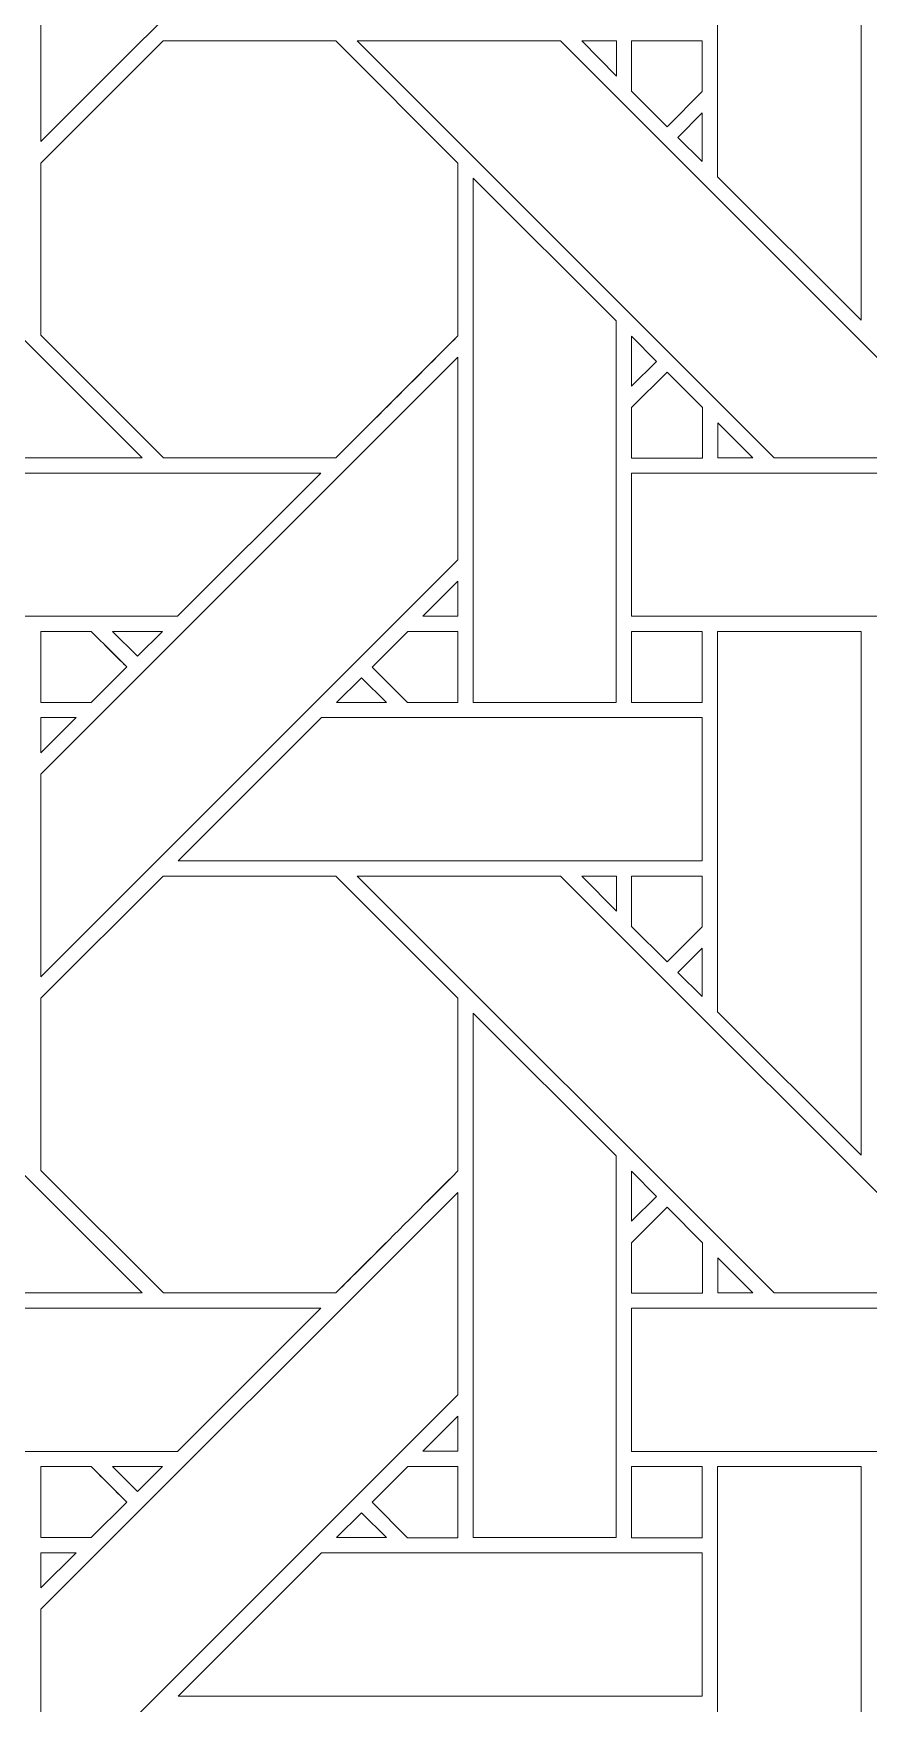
# Model space of a CAD drawing. Header units: inches. Extents: x 4.4 to 20.4, y 1.1 to 17.1.
# Drawn here: x 8.817 to 9.766, y 6.968 to 8.866 of the extents above; entities that cross this region are included whole.
import ezdxf

# ---------------------------------------------------------------- set-up
doc = ezdxf.new("R2010")
doc.units = ezdxf.units.IN
doc.header["$MEASUREMENT"] = 0
doc.layers.add('Design', color=7, linetype='Continuous', lineweight=0)

msp = doc.modelspace()

# ---------------------------------------------------------------- linework, layer by layer
at = {"layer": 'Design'}
for points, knots in [([(4.382854037814669, 17.09476386176223), (4.382854037814669, 17.09476386176223), (4.382854037814669, 1.094763861762152), (4.382854037814669, 1.094763861762152), (4.382854037814669, 1.094763861762152), (20.38285319010416, 1.094763861762152), (20.38285319010416, 1.094763861762152), (20.38285319010416, 1.094763861762152), (20.38285319010416, 17.09476386176223), (20.38285319010416, 17.09476386176223), (20.38285319010416, 17.09476386176223), (4.382854037814669, 17.09476386176223), (4.382854037814669, 17.09476386176223)], [0, 0, 0, 0, 1, 1, 1, 2, 2, 2, 3, 3, 3, 4, 4, 4, 4]), ([(19.37280883825166, 16.23880890138889), (19.37280883825166, 16.23880890138889), (5.23880895283777, 16.23880890138889), (5.23880895283777, 16.23880890138889), (5.23880895283777, 16.23880890138889), (5.23880895283777, 1.950718822135361), (5.23880895283777, 1.950718822135361), (5.23880895283777, 1.950718822135361), (19.52689827508111, 1.950718822135361), (19.52689827508111, 1.950718822135361), (19.52689827508111, 1.950718822135361), (19.52689827508111, 16.23880890138889), (19.52689827508111, 16.23880890138889), (19.52689827508111, 16.23880890138889), (19.37280883825166, 16.23880890138889), (19.37280883825166, 16.23880890138889)], [0, 0, 0, 0, 1, 1, 1, 2, 2, 2, 3, 3, 3, 4, 4, 4, 5, 5, 5, 5]), ([(8.825487772623697, 8.973080952962238), (8.825487772623697, 8.973080952962238), (9.299151102701822, 9.446676466200087), (9.299151102701822, 9.446676466200087), (9.299151102701822, 9.446676466200087), (9.299151102701822, 9.21664089626736), (9.299151102701822, 9.21664089626736), (9.299151102701822, 9.21664089626736), (8.825487772623697, 8.742984347873264), (8.825487772623697, 8.742984347873264), (8.825487772623697, 8.742984347873264), (8.825487772623697, 8.973080952962238), (8.825487772623697, 8.973080952962238)], [0, 0, 0, 0, 1, 1, 1, 2, 2, 2, 3, 3, 3, 4, 4, 4, 4]), ([(9.757071601019964, 9.13519541422526), (9.757071601019964, 9.13519541422526), (9.757071601019964, 8.540072123209635), (9.757071601019964, 8.540072123209635), (9.757071601019964, 8.540072123209635), (9.594153510199652, 8.7030029296875), (9.594153510199652, 8.7030029296875), (9.594153510199652, 8.7030029296875), (9.594153510199652, 9.13519541422526), (9.594153510199652, 9.13519541422526), (9.594153510199652, 9.13519541422526), (9.757071601019964, 9.13519541422526), (9.757071601019964, 9.13519541422526)], [0, 0, 0, 0, 1, 1, 1, 2, 2, 2, 3, 3, 3, 4, 4, 4, 4]), ([(8.466851976182724, 8.857331169976128), (8.466851976182724, 8.857331169976128), (8.940494961208765, 8.383688184950087), (8.940494961208765, 8.383688184950087), (8.940494961208765, 8.383688184950087), (8.709459092881945, 8.383688184950087), (8.709459092881945, 8.383688184950087), (8.709459092881945, 8.383688184950087), (8.235904269748264, 8.857331169976128), (8.235904269748264, 8.857331169976128), (8.235904269748264, 8.857331169976128), (8.466851976182724, 8.857331169976128), (8.466851976182724, 8.857331169976128)], [0, 0, 0, 0, 1, 1, 1, 2, 2, 2, 3, 3, 3, 4, 4, 4, 4]), ([(8.964154561360674, 8.857318454318577), (8.964154561360674, 8.857318454318577), (9.160365634494356, 8.857318454318577), (9.160365634494356, 8.857318454318577), (9.160365634494356, 8.857318454318577), (9.299113803439669, 8.71860165066189), (9.299113803439669, 8.71860165066189), (9.299113803439669, 8.71860165066189), (9.299113803439669, 8.522387186686197), (9.299113803439669, 8.522387186686197), (9.281315273708765, 8.504452175564236), (9.169391208224825, 8.392704433865015), (9.160406324598524, 8.383693271213108), (9.160406324598524, 8.383693271213108), (8.964692857530382, 8.383693271213108), (8.964692857530382, 8.383693271213108), (8.964692857530382, 8.383693271213108), (8.825450473361546, 8.52293480767144), (8.825450473361546, 8.52293480767144), (8.825450473361546, 8.52293480767144), (8.825450473361546, 8.71860165066189), (8.825450473361546, 8.71860165066189), (8.825450473361546, 8.71860165066189), (8.964154561360674, 8.857318454318577), (8.964154561360674, 8.857318454318577)], [0, 0, 0, 0, 1, 1, 1, 2, 2, 2, 3, 3, 3, 4, 4, 4, 5, 5, 5, 6, 6, 6, 7, 7, 7, 8, 8, 8, 8]), ([(8.825450473361546, 8.71860165066189), (8.825450473361546, 8.71860165066189), (8.964154561360674, 8.857318454318577), (8.964154561360674, 8.857318454318577), (8.964154561360674, 8.857318454318577), (9.160365634494356, 8.857318454318577), (9.160365634494356, 8.857318454318577), (9.160365634494356, 8.857318454318577), (9.299113803439669, 8.71860165066189), (9.299113803439669, 8.71860165066189), (9.299113803439669, 8.71860165066189), (9.299113803439669, 8.522387186686197), (9.299113803439669, 8.522387186686197), (9.28114488389757, 8.504269070095486), (9.169247945149738, 8.392568800184462), (9.160406324598524, 8.383693271213108), (9.160406324598524, 8.383693271213108), (8.964692857530382, 8.383693271213108), (8.964692857530382, 8.383693271213108), (8.964692857530382, 8.383693271213108), (8.825450473361546, 8.52293480767144), (8.825450473361546, 8.52293480767144), (8.825450473361546, 8.52293480767144), (8.825450473361546, 8.71860165066189), (8.825450473361546, 8.71860165066189)], [0, 0, 0, 0, 1, 1, 1, 2, 2, 2, 3, 3, 3, 4, 4, 4, 5, 5, 5, 6, 6, 6, 7, 7, 7, 8, 8, 8, 8]), ([(9.415581597222221, 8.857331169976128), (9.415581597222221, 8.857331169976128), (9.889224582248263, 8.383688184950087), (9.889224582248263, 8.383688184950087), (9.889224582248263, 8.383688184950087), (9.658181084526907, 8.383688184950087), (9.658181084526907, 8.383688184950087), (9.658181084526907, 8.383688184950087), (9.18463389078776, 8.857331169976128), (9.18463389078776, 8.857331169976128), (9.18463389078776, 8.857331169976128), (9.415581597222221, 8.857331169976128), (9.415581597222221, 8.857331169976128)], [0, 0, 0, 0, 1, 1, 1, 2, 2, 2, 3, 3, 3, 4, 4, 4, 4]), ([(9.479139539930555, 8.857331169976128), (9.479139539930555, 8.857331169976128), (9.479139539930555, 8.817500644259983), (9.479139539930555, 8.817500644259983), (9.479139539930555, 8.817500644259983), (9.439696417914496, 8.857331169976128), (9.439696417914496, 8.857331169976128), (9.439696417914496, 8.857331169976128), (9.479139539930555, 8.857331169976128), (9.479139539930555, 8.857331169976128)], [0, 0, 0, 0, 1, 1, 1, 2, 2, 2, 3, 3, 3, 3]), ([(9.496312459309895, 8.800128512912327), (9.496312459309895, 8.800128512912327), (9.496312459309895, 8.857332865397135), (9.496312459309895, 8.857332865397135), (9.496312459309895, 8.857332865397135), (9.57657284206814, 8.857332865397135), (9.57657284206814, 8.857332865397135), (9.57657284206814, 8.857332865397135), (9.57657284206814, 8.799736870659721), (9.57657284206814, 8.799736870659721), (9.57657284206814, 8.799736870659721), (9.53664313422309, 8.759786817762587), (9.53664313422309, 8.759786817762587), (9.53664313422309, 8.759786817762587), (9.496312459309895, 8.800128512912327), (9.496312459309895, 8.800128512912327)], [0, 0, 0, 0, 1, 1, 1, 2, 2, 2, 3, 3, 3, 4, 4, 4, 5, 5, 5, 5]), ([(9.53664313422309, 8.759786817762587), (9.53664313422309, 8.759786817762587), (9.496312459309895, 8.800128512912327), (9.496312459309895, 8.800128512912327), (9.496312459309895, 8.800128512912327), (9.496312459309895, 8.857332865397135), (9.496312459309895, 8.857332865397135), (9.496312459309895, 8.857332865397135), (9.57657284206814, 8.857332865397135), (9.57657284206814, 8.857332865397135), (9.57657284206814, 8.857332865397135), (9.57657284206814, 8.799736870659721), (9.57657284206814, 8.799736870659721), (9.57657284206814, 8.799736870659721), (9.53664313422309, 8.759786817762587), (9.53664313422309, 8.759786817762587)], [0, 0, 0, 0, 1, 1, 1, 2, 2, 2, 3, 3, 3, 4, 4, 4, 5, 5, 5, 5]), ([(9.576606750488281, 8.775491502549913), (9.576606750488281, 8.775491502549913), (9.576606750488281, 8.720332675509983), (9.576606750488281, 8.720332675509983), (9.576606750488281, 8.720332675509983), (9.548836602105032, 8.747721354166666), (9.548836602105032, 8.747721354166666), (9.548836602105032, 8.747721354166666), (9.576606750488281, 8.775491502549913), (9.576606750488281, 8.775491502549913)], [0, 0, 0, 0, 1, 1, 1, 2, 2, 2, 3, 3, 3, 3]), ([(9.479053921169704, 8.539364284939236), (9.479053921169704, 8.539364284939236), (9.479053921169704, 8.105688307020399), (9.479053921169704, 8.105688307020399), (9.479053921169704, 8.105688307020399), (9.31628926595052, 8.105688307020399), (9.31628926595052, 8.105688307020399), (9.31628926595052, 8.105688307020399), (9.31628926595052, 8.701519436306423), (9.31628926595052, 8.701519436306423), (9.31628926595052, 8.701519436306423), (9.479053921169704, 8.539364284939236), (9.479053921169704, 8.539364284939236)], [0, 0, 0, 0, 1, 1, 1, 2, 2, 2, 3, 3, 3, 4, 4, 4, 4]), ([(9.496365865071613, 8.465120103624132), (9.496365865071613, 8.465120103624132), (9.496365865071613, 8.52188534206814), (9.496365865071613, 8.52188534206814), (9.496365865071613, 8.52188534206814), (9.524551391601562, 8.49329884847005), (9.524551391601562, 8.49329884847005), (9.524551391601562, 8.49329884847005), (9.496365865071613, 8.465120103624132), (9.496365865071613, 8.465120103624132)], [0, 0, 0, 0, 1, 1, 1, 2, 2, 2, 3, 3, 3, 3]), ([(8.825487772623697, 8.0243657430013), (8.825487772623697, 8.0243657430013), (9.299151102701822, 8.497953626844618), (9.299151102701822, 8.497953626844618), (9.299151102701822, 8.497953626844618), (9.299151102701822, 8.267911275227863), (9.299151102701822, 8.267911275227863), (9.299151102701822, 8.267911275227863), (8.825487772623697, 7.794254726833766), (8.825487772623697, 7.794254726833766), (8.825487772623697, 7.794254726833766), (8.825487772623697, 8.0243657430013), (8.825487772623697, 8.0243657430013)], [0, 0, 0, 0, 1, 1, 1, 2, 2, 2, 3, 3, 3, 4, 4, 4, 4]), ([(9.496329413519964, 8.383448282877604), (9.496329413519964, 8.383448282877604), (9.496329413519964, 8.440740797254774), (9.496329413519964, 8.440740797254774), (9.496329413519964, 8.440740797254774), (9.536656697591145, 8.481072319878471), (9.536656697591145, 8.481072319878471), (9.536656697591145, 8.481072319878471), (9.57698482937283, 8.440744188096788), (9.57698482937283, 8.440744188096788), (9.57698482937283, 8.440744188096788), (9.57698482937283, 8.383448282877604), (9.57698482937283, 8.383448282877604), (9.57698482937283, 8.383448282877604), (9.496329413519964, 8.383448282877604), (9.496329413519964, 8.383448282877604)], [0, 0, 0, 0, 1, 1, 1, 2, 2, 2, 3, 3, 3, 4, 4, 4, 5, 5, 5, 5]), ([(9.536656697591145, 8.481072319878471), (9.536656697591145, 8.481072319878471), (9.57698482937283, 8.440744188096788), (9.57698482937283, 8.440744188096788), (9.57698482937283, 8.440744188096788), (9.57698482937283, 8.383448282877604), (9.57698482937283, 8.383448282877604), (9.57698482937283, 8.383448282877604), (9.496329413519964, 8.383448282877604), (9.496329413519964, 8.383448282877604), (9.496329413519964, 8.383448282877604), (9.496329413519964, 8.440740797254774), (9.496329413519964, 8.440740797254774), (9.496329413519964, 8.440740797254774), (9.536656697591145, 8.481072319878471), (9.536656697591145, 8.481072319878471)], [0, 0, 0, 0, 1, 1, 1, 2, 2, 2, 3, 3, 3, 4, 4, 4, 5, 5, 5, 5]), ([(9.594269646538628, 8.383674621582031), (9.594269646538628, 8.383674621582031), (9.594269646538628, 8.423465304904514), (9.594269646538628, 8.423465304904514), (9.594269646538628, 8.423465304904514), (9.6339848836263, 8.383674621582031), (9.6339848836263, 8.383674621582031), (9.6339848836263, 8.383674621582031), (9.594269646538628, 8.383674621582031), (9.594269646538628, 8.383674621582031)], [0, 0, 0, 0, 1, 1, 1, 2, 2, 2, 3, 3, 3, 3]), ([(8.54763709174262, 8.203741285536024), (8.54763709174262, 8.203741285536024), (8.54763709174262, 8.366427103678385), (8.54763709174262, 8.366427103678385), (8.54763709174262, 8.366427103678385), (9.143339369032118, 8.366427103678385), (9.143339369032118, 8.366427103678385), (9.143339369032118, 8.366427103678385), (8.980605231391058, 8.203741285536024), (8.980605231391058, 8.203741285536024), (8.980605231391058, 8.203741285536024), (8.54763709174262, 8.203741285536024), (8.54763709174262, 8.203741285536024)], [0, 0, 0, 0, 1, 1, 1, 2, 2, 2, 3, 3, 3, 4, 4, 4, 4]), ([(9.496365865071613, 8.203741285536024), (9.496365865071613, 8.203741285536024), (9.496365865071613, 8.366427103678385), (9.496365865071613, 8.366427103678385), (9.496365865071613, 8.366427103678385), (10.09206814236111, 8.366427103678385), (10.09206814236111, 8.366427103678385), (10.09206814236111, 8.366427103678385), (9.92933400472005, 8.203741285536024), (9.92933400472005, 8.203741285536024), (9.92933400472005, 8.203741285536024), (9.496365865071613, 8.203741285536024), (9.496365865071613, 8.203741285536024)], [0, 0, 0, 0, 1, 1, 1, 2, 2, 2, 3, 3, 3, 4, 4, 4, 4]), ([(9.259388393825954, 8.20375484890408), (9.259388393825954, 8.20375484890408), (9.29915788438585, 8.243531121148003), (9.29915788438585, 8.243531121148003), (9.29915788438585, 8.243531121148003), (9.29915788438585, 8.20375484890408), (9.29915788438585, 8.20375484890408), (9.29915788438585, 8.20375484890408), (9.259388393825954, 8.20375484890408), (9.259388393825954, 8.20375484890408)], [0, 0, 0, 0, 1, 1, 1, 2, 2, 2, 3, 3, 3, 3]), ([(8.882515801323782, 8.186459859212238), (8.887654622395832, 8.1813481648763), (8.91842566596137, 8.15052964952257), (8.922849867078993, 8.146105448404947), (8.922849867078993, 8.146105448404947), (8.88242679172092, 8.10568576388889), (8.88242679172092, 8.10568576388889), (8.88242679172092, 8.10568576388889), (8.825450473361546, 8.10568576388889), (8.825450473361546, 8.10568576388889), (8.825450473361546, 8.10568576388889), (8.825450473361546, 8.186459859212238), (8.825450473361546, 8.186459859212238), (8.825450473361546, 8.186459859212238), (8.882515801323782, 8.186459859212238), (8.882515801323782, 8.186459859212238)], [0, 0, 0, 0, 1, 1, 1, 2, 2, 2, 3, 3, 3, 4, 4, 4, 5, 5, 5, 5]), ([(8.90698750813802, 8.16203138563368), (8.90698750813802, 8.16203138563368), (8.922849867078993, 8.146105448404947), (8.922849867078993, 8.146105448404947), (8.922849867078993, 8.146105448404947), (8.88242679172092, 8.10568576388889), (8.88242679172092, 8.10568576388889), (8.88242679172092, 8.10568576388889), (8.825450473361546, 8.10568576388889), (8.825450473361546, 8.10568576388889), (8.825450473361546, 8.10568576388889), (8.825450473361546, 8.186459859212238), (8.825450473361546, 8.186459859212238), (8.825450473361546, 8.186459859212238), (8.882515801323782, 8.186459859212238), (8.882515801323782, 8.186459859212238), (8.882515801323782, 8.186459859212238), (8.90698750813802, 8.16203138563368), (8.90698750813802, 8.16203138563368)], [0, 0, 0, 0, 1, 1, 1, 2, 2, 2, 3, 3, 3, 4, 4, 4, 5, 5, 5, 6, 6, 6, 6]), ([(8.906912061903212, 8.186466640896265), (8.906912061903212, 8.186466640896265), (8.963371276855469, 8.186466640896265), (8.963371276855469, 8.186466640896265), (8.963371276855469, 8.186466640896265), (8.935090806749132, 8.158287896050346), (8.935090806749132, 8.158287896050346), (8.935090806749132, 8.158287896050346), (8.906912061903212, 8.186466640896265), (8.906912061903212, 8.186466640896265)], [0, 0, 0, 0, 1, 1, 1, 2, 2, 2, 3, 3, 3, 3]), ([(9.242015414767794, 8.105678134494358), (9.242015414767794, 8.105678134494358), (9.201653374565971, 8.14605712890625), (9.201653374565971, 8.14605712890625), (9.201653374565971, 8.14605712890625), (9.242083231608072, 8.186483595106337), (9.242083231608072, 8.186483595106337), (9.242083231608072, 8.186483595106337), (9.299127366807724, 8.186483595106337), (9.299127366807724, 8.186483595106337), (9.299127366807724, 8.186483595106337), (9.299127366807724, 8.105678134494358), (9.299127366807724, 8.105678134494358), (9.299127366807724, 8.105678134494358), (9.242015414767794, 8.105678134494358), (9.242015414767794, 8.105678134494358)], [0, 0, 0, 0, 1, 1, 1, 2, 2, 2, 3, 3, 3, 4, 4, 4, 5, 5, 5, 5]), ([(9.201653374565971, 8.14605712890625), (9.201653374565971, 8.14605712890625), (9.242083231608072, 8.186483595106337), (9.242083231608072, 8.186483595106337), (9.242083231608072, 8.186483595106337), (9.299127366807724, 8.186483595106337), (9.299127366807724, 8.186483595106337), (9.299127366807724, 8.186483595106337), (9.299127366807724, 8.105678134494358), (9.299127366807724, 8.105678134494358), (9.299127366807724, 8.105678134494358), (9.242015414767794, 8.105678134494358), (9.242015414767794, 8.105678134494358), (9.242015414767794, 8.105678134494358), (9.201653374565971, 8.14605712890625), (9.201653374565971, 8.14605712890625)], [0, 0, 0, 0, 1, 1, 1, 2, 2, 2, 3, 3, 3, 4, 4, 4, 5, 5, 5, 5]), ([(9.496329413519964, 8.105678134494358), (9.496329413519964, 8.105678134494358), (9.496329413519964, 8.186459859212238), (9.496329413519964, 8.186459859212238), (9.496329413519964, 8.186459859212238), (9.57657284206814, 8.186459859212238), (9.57657284206814, 8.186459859212238), (9.57657284206814, 8.186459859212238), (9.57657284206814, 8.105678134494358), (9.57657284206814, 8.105678134494358), (9.57657284206814, 8.105678134494358), (9.496329413519964, 8.105678134494358), (9.496329413519964, 8.105678134494358)], [0, 0, 0, 0, 1, 1, 1, 2, 2, 2, 3, 3, 3, 4, 4, 4, 4]), ([(9.57657284206814, 8.186459859212238), (9.57657284206814, 8.186459859212238), (9.57657284206814, 8.105678134494358), (9.57657284206814, 8.105678134494358), (9.57657284206814, 8.105678134494358), (9.496329413519964, 8.105678134494358), (9.496329413519964, 8.105678134494358), (9.496329413519964, 8.105678134494358), (9.496329413519964, 8.186459859212238), (9.496329413519964, 8.186459859212238), (9.496329413519964, 8.186459859212238), (9.57657284206814, 8.186459859212238), (9.57657284206814, 8.186459859212238)], [0, 0, 0, 0, 1, 1, 1, 2, 2, 2, 3, 3, 3, 4, 4, 4, 4]), ([(9.757071601019964, 8.186466640896265), (9.757071601019964, 8.186466640896265), (9.757071601019964, 7.591356913248697), (9.757071601019964, 7.591356913248697), (9.757071601019964, 7.591356913248697), (9.594153510199652, 7.75426059299045), (9.594153510199652, 7.75426059299045), (9.594153510199652, 7.75426059299045), (9.594153510199652, 8.186466640896265), (9.594153510199652, 8.186466640896265), (9.594153510199652, 8.186466640896265), (9.757071601019964, 8.186466640896265), (9.757071601019964, 8.186466640896265)], [0, 0, 0, 0, 1, 1, 1, 2, 2, 2, 3, 3, 3, 4, 4, 4, 4]), ([(9.217814975314669, 8.105688307020399), (9.217814975314669, 8.105688307020399), (9.161315070258246, 8.105688307020399), (9.161315070258246, 8.105688307020399), (9.161315070258246, 8.105688307020399), (9.1895751953125, 8.133948432074652), (9.1895751953125, 8.133948432074652), (9.1895751953125, 8.133948432074652), (9.217814975314669, 8.105688307020399), (9.217814975314669, 8.105688307020399)], [0, 0, 0, 0, 1, 1, 1, 2, 2, 2, 3, 3, 3, 3]), ([(8.86532508002387, 8.088549296061197), (8.86532508002387, 8.088549296061197), (8.825487772623697, 8.048732333713108), (8.825487772623697, 8.048732333713108), (8.825487772623697, 8.048732333713108), (8.825487772623697, 8.088549296061197), (8.825487772623697, 8.088549296061197), (8.825487772623697, 8.088549296061197), (8.86532508002387, 8.088549296061197), (8.86532508002387, 8.088549296061197)], [0, 0, 0, 0, 1, 1, 1, 2, 2, 2, 3, 3, 3, 3]), ([(9.144176059299044, 8.088549296061197), (9.144176059299044, 8.088549296061197), (9.576606750488281, 8.088549296061197), (9.576606750488281, 8.088549296061197), (9.576606750488281, 8.088549296061197), (9.576606750488281, 7.925726996527777), (9.576606750488281, 7.925726996527777), (9.576606750488281, 7.925726996527777), (8.981326633029513, 7.925726996527777), (8.981326633029513, 7.925726996527777), (8.981326633029513, 7.925726996527777), (9.144176059299044, 8.088549296061197), (9.144176059299044, 8.088549296061197)], [0, 0, 0, 0, 1, 1, 1, 2, 2, 2, 3, 3, 3, 4, 4, 4, 4]), ([(8.466851976182724, 7.908602396647134), (8.466851976182724, 7.908602396647134), (8.940494961208765, 7.434959411621093), (8.940494961208765, 7.434959411621093), (8.940494961208765, 7.434959411621093), (8.709459092881945, 7.434959411621093), (8.709459092881945, 7.434959411621093), (8.709459092881945, 7.434959411621093), (8.235904269748264, 7.908602396647134), (8.235904269748264, 7.908602396647134), (8.235904269748264, 7.908602396647134), (8.466851976182724, 7.908602396647134), (8.466851976182724, 7.908602396647134)], [0, 0, 0, 0, 1, 1, 1, 2, 2, 2, 3, 3, 3, 4, 4, 4, 4]), ([(8.964151170518663, 7.908582899305555), (8.964151170518663, 7.908582899305555), (9.160365634494356, 7.908582899305555), (9.160365634494356, 7.908582899305555), (9.160365634494356, 7.908582899305555), (9.299113803439669, 7.769865247938367), (9.299113803439669, 7.769865247938367), (9.299113803439669, 7.769865247938367), (9.299113803439669, 7.573650783962673), (9.299113803439669, 7.573650783962673), (9.281315273708765, 7.555715772840711), (9.169391208224825, 7.443968878851996), (9.160406324598524, 7.434956868489583), (9.160406324598524, 7.434956868489583), (8.964699639214407, 7.434956868489583), (8.964699639214407, 7.434956868489583), (8.964699639214407, 7.434956868489583), (8.825450473361546, 7.574198404947916), (8.825450473361546, 7.574198404947916), (8.825450473361546, 7.574198404947916), (8.825450473361546, 7.769865247938367), (8.825450473361546, 7.769865247938367), (8.825450473361546, 7.769865247938367), (8.964151170518663, 7.908582899305555), (8.964151170518663, 7.908582899305555)], [0, 0, 0, 0, 1, 1, 1, 2, 2, 2, 3, 3, 3, 4, 4, 4, 5, 5, 5, 6, 6, 6, 7, 7, 7, 8, 8, 8, 8]), ([(8.825450473361546, 7.769865247938367), (8.825450473361546, 7.769865247938367), (8.964151170518663, 7.908582899305555), (8.964151170518663, 7.908582899305555), (8.964151170518663, 7.908582899305555), (9.160365634494356, 7.908582899305555), (9.160365634494356, 7.908582899305555), (9.160365634494356, 7.908582899305555), (9.299113803439669, 7.769865247938367), (9.299113803439669, 7.769865247938367), (9.299113803439669, 7.769865247938367), (9.299113803439669, 7.573650783962673), (9.299113803439669, 7.573650783962673), (9.28117201063368, 7.555572509765625), (9.169281853569878, 7.443859524197048), (9.160406324598524, 7.434956868489583), (9.160406324598524, 7.434956868489583), (8.964699639214407, 7.434956868489583), (8.964699639214407, 7.434956868489583), (8.964699639214407, 7.434956868489583), (8.825450473361546, 7.574198404947916), (8.825450473361546, 7.574198404947916), (8.825450473361546, 7.574198404947916), (8.825450473361546, 7.769865247938367), (8.825450473361546, 7.769865247938367)], [0, 0, 0, 0, 1, 1, 1, 2, 2, 2, 3, 3, 3, 4, 4, 4, 5, 5, 5, 6, 6, 6, 7, 7, 7, 8, 8, 8, 8]), ([(9.415581597222221, 7.908602396647134), (9.415581597222221, 7.908602396647134), (9.889224582248263, 7.434959411621093), (9.889224582248263, 7.434959411621093), (9.889224582248263, 7.434959411621093), (9.658181084526907, 7.434959411621093), (9.658181084526907, 7.434959411621093), (9.658181084526907, 7.434959411621093), (9.18463389078776, 7.908602396647134), (9.18463389078776, 7.908602396647134), (9.18463389078776, 7.908602396647134), (9.415581597222221, 7.908602396647134), (9.415581597222221, 7.908602396647134)], [0, 0, 0, 0, 1, 1, 1, 2, 2, 2, 3, 3, 3, 4, 4, 4, 4]), ([(9.479139539930555, 7.908602396647134), (9.479139539930555, 7.908602396647134), (9.479139539930555, 7.868771023220485), (9.479139539930555, 7.868771023220485), (9.479139539930555, 7.868771023220485), (9.439696417914496, 7.908602396647134), (9.439696417914496, 7.908602396647134), (9.439696417914496, 7.908602396647134), (9.479139539930555, 7.908602396647134), (9.479139539930555, 7.908602396647134)], [0, 0, 0, 0, 1, 1, 1, 2, 2, 2, 3, 3, 3, 3]), ([(9.496312459309895, 7.851392110188801), (9.496312459309895, 7.851392110188801), (9.496312459309895, 7.90859646267361), (9.496312459309895, 7.90859646267361), (9.496312459309895, 7.90859646267361), (9.57657284206814, 7.90859646267361), (9.57657284206814, 7.90859646267361), (9.57657284206814, 7.90859646267361), (9.57657284206814, 7.851000467936197), (9.57657284206814, 7.851000467936197), (9.57657284206814, 7.851000467936197), (9.53664313422309, 7.811050415039062), (9.53664313422309, 7.811050415039062), (9.53664313422309, 7.811050415039062), (9.496312459309895, 7.851392110188801), (9.496312459309895, 7.851392110188801)], [0, 0, 0, 0, 1, 1, 1, 2, 2, 2, 3, 3, 3, 4, 4, 4, 5, 5, 5, 5]), ([(9.53664313422309, 7.811050415039062), (9.53664313422309, 7.811050415039062), (9.496312459309895, 7.851392110188801), (9.496312459309895, 7.851392110188801), (9.496312459309895, 7.851392110188801), (9.496312459309895, 7.90859646267361), (9.496312459309895, 7.90859646267361), (9.496312459309895, 7.90859646267361), (9.57657284206814, 7.90859646267361), (9.57657284206814, 7.90859646267361), (9.57657284206814, 7.90859646267361), (9.57657284206814, 7.851000467936197), (9.57657284206814, 7.851000467936197), (9.57657284206814, 7.851000467936197), (9.53664313422309, 7.811050415039062), (9.53664313422309, 7.811050415039062)], [0, 0, 0, 0, 1, 1, 1, 2, 2, 2, 3, 3, 3, 4, 4, 4, 5, 5, 5, 5]), ([(9.576606750488281, 7.826761881510416), (9.576606750488281, 7.826761881510416), (9.576606750488281, 7.771603054470485), (9.576606750488281, 7.771603054470485), (9.576606750488281, 7.771603054470485), (9.548836602105032, 7.798992580837673), (9.548836602105032, 7.798992580837673), (9.548836602105032, 7.798992580837673), (9.576606750488281, 7.826761881510416), (9.576606750488281, 7.826761881510416)], [0, 0, 0, 0, 1, 1, 1, 2, 2, 2, 3, 3, 3, 3]), ([(9.479053921169704, 7.590634663899739), (9.479053921169704, 7.590634663899739), (9.479053921169704, 7.156958685980902), (9.479053921169704, 7.156958685980902), (9.479053921169704, 7.156958685980902), (9.31628926595052, 7.156958685980902), (9.31628926595052, 7.156958685980902), (9.31628926595052, 7.156958685980902), (9.31628926595052, 7.75279066297743), (9.31628926595052, 7.75279066297743), (9.31628926595052, 7.75279066297743), (9.479053921169704, 7.590634663899739), (9.479053921169704, 7.590634663899739)], [0, 0, 0, 0, 1, 1, 1, 2, 2, 2, 3, 3, 3, 4, 4, 4, 4]), ([(9.496365865071613, 7.516391330295138), (9.496365865071613, 7.516391330295138), (9.496365865071613, 7.573156568739149), (9.496365865071613, 7.573156568739149), (9.496365865071613, 7.573156568739149), (9.524551391601562, 7.54458279079861), (9.524551391601562, 7.54458279079861), (9.524551391601562, 7.54458279079861), (9.496365865071613, 7.516391330295138), (9.496365865071613, 7.516391330295138)], [0, 0, 0, 0, 1, 1, 1, 2, 2, 2, 3, 3, 3, 3]), ([(8.825487772623697, 7.075636121961805), (8.825487772623697, 7.075636121961805), (9.299151102701822, 7.549224853515625), (9.299151102701822, 7.549224853515625), (9.299151102701822, 7.549224853515625), (9.299151102701822, 7.319182501898871), (9.299151102701822, 7.319182501898871), (9.299151102701822, 7.319182501898871), (8.825487772623697, 6.845539516872829), (8.825487772623697, 6.845539516872829), (8.825487772623697, 6.845539516872829), (8.825487772623697, 7.075636121961805), (8.825487772623697, 7.075636121961805)], [0, 0, 0, 0, 1, 1, 1, 2, 2, 2, 3, 3, 3, 4, 4, 4, 4]), ([(9.496329413519964, 7.434718661838107), (9.496329413519964, 7.434718661838107), (9.496329413519964, 7.49200439453125), (9.496329413519964, 7.49200439453125), (9.496329413519964, 7.49200439453125), (9.536656697591145, 7.532335917154947), (9.536656697591145, 7.532335917154947), (9.536656697591145, 7.532335917154947), (9.57698482937283, 7.492007785373263), (9.57698482937283, 7.492007785373263), (9.57698482937283, 7.492007785373263), (9.57698482937283, 7.434718661838107), (9.57698482937283, 7.434718661838107), (9.57698482937283, 7.434718661838107), (9.496329413519964, 7.434718661838107), (9.496329413519964, 7.434718661838107)], [0, 0, 0, 0, 1, 1, 1, 2, 2, 2, 3, 3, 3, 4, 4, 4, 5, 5, 5, 5]), ([(9.536656697591145, 7.532335917154947), (9.536656697591145, 7.532335917154947), (9.57698482937283, 7.492007785373263), (9.57698482937283, 7.492007785373263), (9.57698482937283, 7.492007785373263), (9.57698482937283, 7.434718661838107), (9.57698482937283, 7.434718661838107), (9.57698482937283, 7.434718661838107), (9.496329413519964, 7.434718661838107), (9.496329413519964, 7.434718661838107), (9.496329413519964, 7.434718661838107), (9.496329413519964, 7.49200439453125), (9.496329413519964, 7.49200439453125), (9.496329413519964, 7.49200439453125), (9.536656697591145, 7.532335917154947), (9.536656697591145, 7.532335917154947)], [0, 0, 0, 0, 1, 1, 1, 2, 2, 2, 3, 3, 3, 4, 4, 4, 5, 5, 5, 5]), ([(9.594269646538628, 7.434945848253037), (9.594269646538628, 7.434945848253037), (9.594269646538628, 7.474735683865016), (9.594269646538628, 7.474735683865016), (9.594269646538628, 7.474735683865016), (9.6339848836263, 7.434945848253037), (9.6339848836263, 7.434945848253037), (9.6339848836263, 7.434945848253037), (9.594269646538628, 7.434945848253037), (9.594269646538628, 7.434945848253037)], [0, 0, 0, 0, 1, 1, 1, 2, 2, 2, 3, 3, 3, 3]), ([(8.54763709174262, 7.255011664496527), (8.54763709174262, 7.255011664496527), (8.54763709174262, 7.417698330349391), (8.54763709174262, 7.417698330349391), (8.54763709174262, 7.417698330349391), (9.143346150716145, 7.417698330349391), (9.143346150716145, 7.417698330349391), (9.143346150716145, 7.417698330349391), (8.980605231391058, 7.255011664496527), (8.980605231391058, 7.255011664496527), (8.980605231391058, 7.255011664496527), (8.54763709174262, 7.255011664496527), (8.54763709174262, 7.255011664496527)], [0, 0, 0, 0, 1, 1, 1, 2, 2, 2, 3, 3, 3, 4, 4, 4, 4]), ([(9.496365865071613, 7.255011664496527), (9.496365865071613, 7.255011664496527), (9.496365865071613, 7.417698330349391), (9.496365865071613, 7.417698330349391), (9.496365865071613, 7.417698330349391), (10.09206814236111, 7.417698330349391), (10.09206814236111, 7.417698330349391), (10.09206814236111, 7.417698330349391), (9.92933400472005, 7.255011664496527), (9.92933400472005, 7.255011664496527), (9.92933400472005, 7.255011664496527), (9.496365865071613, 7.255011664496527), (9.496365865071613, 7.255011664496527)], [0, 0, 0, 0, 1, 1, 1, 2, 2, 2, 3, 3, 3, 4, 4, 4, 4]), ([(9.259388393825954, 7.255025227864583), (9.259388393825954, 7.255025227864583), (9.29915788438585, 7.294802347819009), (9.29915788438585, 7.294802347819009), (9.29915788438585, 7.294802347819009), (9.29915788438585, 7.255025227864583), (9.29915788438585, 7.255025227864583), (9.29915788438585, 7.255025227864583), (9.259388393825954, 7.255025227864583), (9.259388393825954, 7.255025227864583)], [0, 0, 0, 0, 1, 1, 1, 2, 2, 2, 3, 3, 3, 3]), ([(8.882515801323782, 7.237724304199218), (8.887654622395832, 7.232612609863281), (8.91842566596137, 7.201800028483072), (8.922849867078993, 7.19737582736545), (8.922849867078993, 7.19737582736545), (8.88242679172092, 7.156949361165364), (8.88242679172092, 7.156949361165364), (8.88242679172092, 7.156949361165364), (8.825450473361546, 7.156949361165364), (8.825450473361546, 7.156949361165364), (8.825450473361546, 7.156949361165364), (8.825450473361546, 7.237724304199218), (8.825450473361546, 7.237724304199218), (8.825450473361546, 7.237724304199218), (8.882515801323782, 7.237724304199218), (8.882515801323782, 7.237724304199218)], [0, 0, 0, 0, 1, 1, 1, 2, 2, 2, 3, 3, 3, 4, 4, 4, 5, 5, 5, 5]), ([(8.907062106662325, 7.213233947753906), (8.913018120659721, 7.207271999782985), (8.918697781032986, 7.201527065700954), (8.922849867078993, 7.19737582736545), (8.922849867078993, 7.19737582736545), (8.88242679172092, 7.156949361165364), (8.88242679172092, 7.156949361165364), (8.88242679172092, 7.156949361165364), (8.825450473361546, 7.156949361165364), (8.825450473361546, 7.156949361165364), (8.825450473361546, 7.156949361165364), (8.825450473361546, 7.237724304199218), (8.825450473361546, 7.237724304199218), (8.825450473361546, 7.237724304199218), (8.882515801323782, 7.237724304199218), (8.882515801323782, 7.237724304199218), (8.887886047363281, 7.23238796657986), (8.897777981228298, 7.222531636555989), (8.907062106662325, 7.213233947753906)], [0, 0, 0, 0, 1, 1, 1, 2, 2, 2, 3, 3, 3, 4, 4, 4, 5, 5, 5, 6, 6, 6, 6]), ([(8.906912061903212, 7.23773701985677), (8.906912061903212, 7.23773701985677), (8.963378058539496, 7.23773701985677), (8.963378058539496, 7.23773701985677), (8.963378058539496, 7.23773701985677), (8.935097588433157, 7.209559122721353), (8.935097588433157, 7.209559122721353), (8.935097588433157, 7.209559122721353), (8.906912061903212, 7.23773701985677), (8.906912061903212, 7.23773701985677)], [0, 0, 0, 0, 1, 1, 1, 2, 2, 2, 3, 3, 3, 3]), ([(9.242015414767794, 7.156942579481336), (9.242015414767794, 7.156942579481336), (9.201653374565971, 7.197321573893228), (9.201653374565971, 7.197321573893228), (9.201653374565971, 7.197321573893228), (9.242083231608072, 7.237748040093315), (9.242083231608072, 7.237748040093315), (9.242083231608072, 7.237748040093315), (9.299127366807724, 7.237748040093315), (9.299127366807724, 7.237748040093315), (9.299127366807724, 7.237748040093315), (9.299127366807724, 7.156942579481336), (9.299127366807724, 7.156942579481336), (9.299127366807724, 7.156942579481336), (9.242015414767794, 7.156942579481336), (9.242015414767794, 7.156942579481336)], [0, 0, 0, 0, 1, 1, 1, 2, 2, 2, 3, 3, 3, 4, 4, 4, 5, 5, 5, 5]), ([(9.201653374565971, 7.197321573893228), (9.201653374565971, 7.197321573893228), (9.242083231608072, 7.237748040093315), (9.242083231608072, 7.237748040093315), (9.242083231608072, 7.237748040093315), (9.299127366807724, 7.237748040093315), (9.299127366807724, 7.237748040093315), (9.299127366807724, 7.237748040093315), (9.299127366807724, 7.156942579481336), (9.299127366807724, 7.156942579481336), (9.299127366807724, 7.156942579481336), (9.242015414767794, 7.156942579481336), (9.242015414767794, 7.156942579481336), (9.242015414767794, 7.156942579481336), (9.201653374565971, 7.197321573893228), (9.201653374565971, 7.197321573893228)], [0, 0, 0, 0, 1, 1, 1, 2, 2, 2, 3, 3, 3, 4, 4, 4, 5, 5, 5, 5]), ([(9.496329413519964, 7.156942579481336), (9.496329413519964, 7.156942579481336), (9.496329413519964, 7.237724304199218), (9.496329413519964, 7.237724304199218), (9.496329413519964, 7.237724304199218), (9.57657284206814, 7.237724304199218), (9.57657284206814, 7.237724304199218), (9.57657284206814, 7.237724304199218), (9.57657284206814, 7.156942579481336), (9.57657284206814, 7.156942579481336), (9.57657284206814, 7.156942579481336), (9.496329413519964, 7.156942579481336), (9.496329413519964, 7.156942579481336)], [0, 0, 0, 0, 1, 1, 1, 2, 2, 2, 3, 3, 3, 4, 4, 4, 4]), ([(9.57657284206814, 7.237724304199218), (9.57657284206814, 7.237724304199218), (9.57657284206814, 7.156942579481336), (9.57657284206814, 7.156942579481336), (9.57657284206814, 7.156942579481336), (9.496329413519964, 7.156942579481336), (9.496329413519964, 7.156942579481336), (9.496329413519964, 7.156942579481336), (9.496329413519964, 7.237724304199218), (9.496329413519964, 7.237724304199218), (9.496329413519964, 7.237724304199218), (9.57657284206814, 7.237724304199218), (9.57657284206814, 7.237724304199218)], [0, 0, 0, 0, 1, 1, 1, 2, 2, 2, 3, 3, 3, 4, 4, 4, 4]), ([(9.757071601019964, 7.23773701985677), (9.757071601019964, 7.23773701985677), (9.757071601019964, 6.6426272922092), (9.757071601019964, 6.6426272922092), (9.757071601019964, 6.6426272922092), (9.594153510199652, 6.805545383029513), (9.594153510199652, 6.805545383029513), (9.594153510199652, 6.805545383029513), (9.594153510199652, 7.23773701985677), (9.594153510199652, 7.23773701985677), (9.594153510199652, 7.23773701985677), (9.757071601019964, 7.23773701985677), (9.757071601019964, 7.23773701985677)], [0, 0, 0, 0, 1, 1, 1, 2, 2, 2, 3, 3, 3, 4, 4, 4, 4]), ([(9.217821756998697, 7.156958685980902), (9.217821756998697, 7.156958685980902), (9.161315070258246, 7.156958685980902), (9.161315070258246, 7.156958685980902), (9.161315070258246, 7.156958685980902), (9.1895751953125, 7.185218811035156), (9.1895751953125, 7.185218811035156), (9.1895751953125, 7.185218811035156), (9.217821756998697, 7.156958685980902), (9.217821756998697, 7.156958685980902)], [0, 0, 0, 0, 1, 1, 1, 2, 2, 2, 3, 3, 3, 3]), ([(8.865318298339844, 7.139834086100259), (8.865318298339844, 7.139834086100259), (8.825487772623697, 7.100003560384114), (8.825487772623697, 7.100003560384114), (8.825487772623697, 7.100003560384114), (8.825487772623697, 7.139834086100259), (8.825487772623697, 7.139834086100259), (8.825487772623697, 7.139834086100259), (8.865318298339844, 7.139834086100259), (8.865318298339844, 7.139834086100259)], [0, 0, 0, 0, 1, 1, 1, 2, 2, 2, 3, 3, 3, 3]), ([(9.144176059299044, 7.139820522732204), (9.144176059299044, 7.139820522732204), (9.576606750488281, 7.139820522732204), (9.576606750488281, 7.139820522732204), (9.576606750488281, 7.139820522732204), (9.576606750488281, 6.976998223198783), (9.576606750488281, 6.976998223198783), (9.576606750488281, 6.976998223198783), (8.981319851345486, 6.976998223198783), (8.981319851345486, 6.976998223198783), (8.981319851345486, 6.976998223198783), (9.144176059299044, 7.139820522732204), (9.144176059299044, 7.139820522732204)], [0, 0, 0, 0, 1, 1, 1, 2, 2, 2, 3, 3, 3, 4, 4, 4, 4])]:
    msp.add_open_spline(points, degree=3, knots=knots, dxfattribs=at)

doc.saveas('drawing.dxf')
